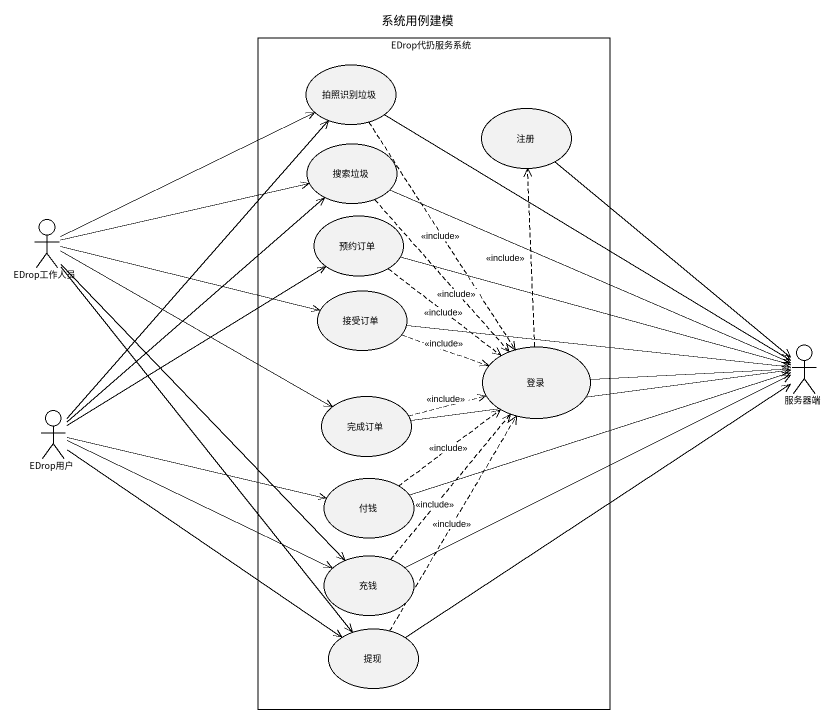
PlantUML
@startuml
title 系统用例建模
rectangle EDrop代扔服务系统 {
  usecase 拍照识别垃圾
  usecase 注册
  usecase 搜索垃圾
  usecase 预约订单
  usecase 接受订单
  usecase 登录
  usecase 完成订单
  usecase 付钱
  usecase 充钱
  usecase 提现
}
actor EDrop工作人员
actor 服务器端
actor EDrop用户
拍照识别垃圾 ..> 登录 : <<include>>
搜索垃圾 ..> 登录 : <<include>>
EDrop工作人员 -right-> 拍照识别垃圾
EDrop工作人员 -right-> 搜索垃圾
EDrop工作人员 -right-> 接受订单
EDrop工作人员 -right-> 完成订单
EDrop工作人员 --> 充钱
EDrop工作人员 --> 提现
预约订单 ..> 登录 : <<include>>
接受订单 .right.> 登录 : <<include>>
登录 .up.> 注册 : <<include>>
服务器端 <-up- 拍照识别垃圾
服务器端 <-up- 注册
服务器端 <-left- 搜索垃圾
服务器端 <-left- 预约订单
服务器端 <-left- 接受订单
服务器端 <-left- 登录
服务器端 <-left- 完成订单
服务器端 <-left- 付钱
服务器端 <-left- 充钱
服务器端 <-- 提现
EDrop用户 -up-> 拍照识别垃圾
EDrop用户 -up-> 搜索垃圾
EDrop用户 -up-> 预约订单
EDrop用户 -right-> 付钱
EDrop用户 -right-> 充钱
EDrop用户 --> 提现
完成订单 .right.> 登录 : <<include>>
付钱 .up.> 登录 : <<include>>
充钱 .up.> 登录 : <<include>>
提现 .up.> 登录 : <<include>>
@enduml
